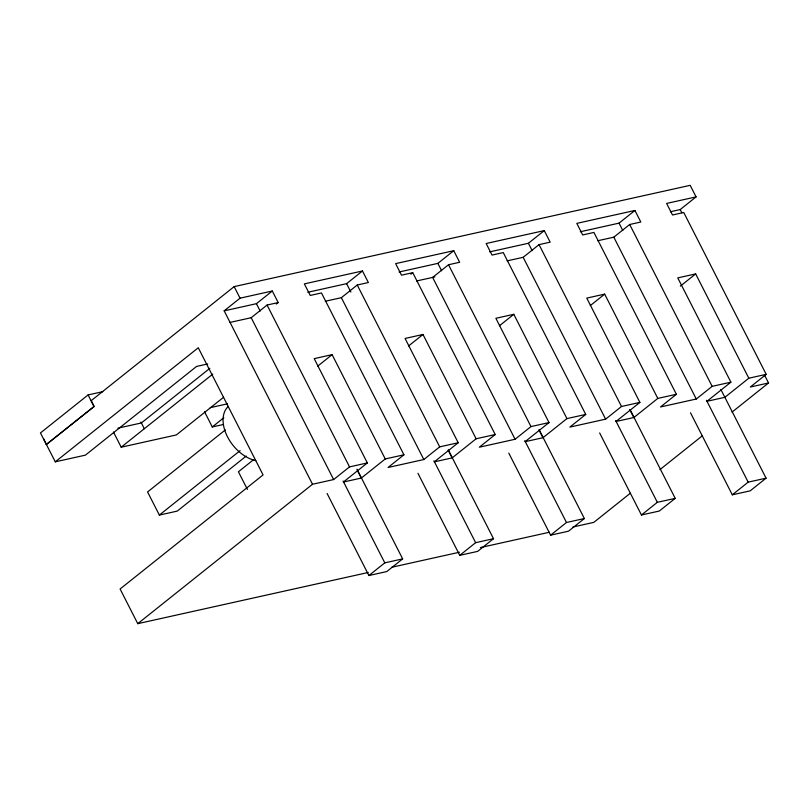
<?xml version="1.0" encoding="UTF-8"?>
<svg xmlns="http://www.w3.org/2000/svg" width="809" height="809" viewBox="0 0 809 809"><rect width="100%" height="100%" fill="white"/><g stroke="black" fill="none" stroke-linecap="round" stroke-linejoin="round"><path stroke-width="1.21" d="M102.763 391.677L88.11 394.923L40.45 432.946L55.295 461.828L85.39 455.143L196.597 366.416L207.701 363.959M670.378 211.746L680.197 209.561L696.084 196.89L690.188 185.332L234.155 286.619L91.184 400.677L94.127 406.462L46.335 444.515L94.127 406.462M325.319 301.251L341.358 297.682L357.244 285.011L368.368 282.543L362.472 270.985L304.356 283.888L310.241 295.447L321.476 292.959L403.934 454.8L385.256 458.956L332.115 354.655L314.205 358.64L367.347 462.93L349.528 466.884L333.642 479.555L312.517 484.257L224.164 310.848L240.04 298.177L272.299 291.007L278.195 302.566L276.324 304.063M55.295 461.828L198.276 347.759L263.067 474.923L120.096 588.992L137.763 623.668L368.247 572.479M224.164 310.848L256.413 303.688L272.299 291.007M230.049 322.407L251.184 317.715L267.071 305.044L278.195 302.566M209.855 368.307L141.363 422.955L117.942 428.153M113.462 432.016L121.188 447.195L212.797 374.092M307.845 292.261L346.596 283.656L362.472 270.985M223.587 397.259L176.342 434.939L121.188 447.195M204.556 411.781L212.282 426.96L223.85 417.727M410.881 274.18L412.742 272.684L495.209 434.534L479.332 447.205L515.09 439.257L530.977 426.586L549.018 422.581L495.877 318.291L513.796 314.307L566.937 418.597L585.736 414.42L503.269 252.58L492.044 255.068L486.158 243.509L544.275 230.605L550.171 242.164L539.047 244.631L523.16 257.313L507.122 260.872M225.398 429.862L147.572 491.953L159.353 515.08L177.232 511.106L246.199 456.084M399.12 271.986L437.861 263.38L453.748 250.709L459.643 262.268L448.52 264.745L432.633 277.416L515.09 439.257M317.745 366.123L332.115 354.655M159.353 515.08L240.131 450.623M253.197 459.987L238.412 471.778L247.392 489.394M489.647 251.882L528.388 243.276L544.275 230.605M408.616 345.939L422.986 334.481L476.127 438.771L495.209 434.534M580.296 231.748L619.037 223.142L634.923 210.471L640.819 222.03L629.695 224.498L613.809 237.179L597.77 240.738M499.416 325.774L513.796 314.307M137.763 623.668L312.517 484.257M367.347 462.93L343.39 482.043L361.31 478.058L385.256 458.956M590.297 305.59L604.667 294.122L657.808 398.412L676.385 394.286L593.927 232.446L582.692 234.944L576.807 223.375L634.923 210.471M403.934 454.8L388.057 467.481L423.825 459.532L439.702 446.861L458.218 442.745L405.076 338.455L422.986 334.481M458.218 442.745L434.261 461.858L452.17 457.884L476.127 438.771M680.339 286.143L695.669 273.917L748.821 378.207L766.204 374.345L683.747 212.494L672.512 214.992L666.626 203.433L696.084 196.89M549.018 422.581L525.061 441.694L542.981 437.709L566.937 418.597M327.099 493.48L368.904 575.533L384.791 562.852L402.67 558.888L356.971 469.2M402.67 558.888L386.783 571.558L368.904 575.533M585.736 414.42L569.86 427.101L605.628 419.153L621.504 406.482L639.899 402.397L586.758 298.106L604.667 294.122M639.899 402.397L615.942 421.509L633.851 417.525L657.808 398.412M417.95 473.305L459.755 555.348L475.631 542.677L493.52 538.703L448.398 450.148M493.52 538.703L477.634 551.384L459.755 555.348M676.385 394.286L660.508 406.967L696.276 399.019L712.153 386.348L730.901 382.182L677.76 277.892L695.669 273.917M730.901 382.182L706.945 401.294L724.864 397.32L748.821 378.207M508.79 453.131L550.595 535.174L566.482 522.503L584.371 518.529L539.249 429.973M584.371 518.529L568.484 531.2L550.595 535.174M766.204 374.345L750.327 387.015L768.55 382.97L764.545 375.103M630.332 493.237L593.796 522.381L572.843 527.033M659.952 469.614L702.404 435.738M732.024 412.115L768.55 382.97M599.641 432.946L641.446 514.999L657.333 502.318L675.222 498.354L630.1 409.789M675.222 498.354L659.335 511.025L641.446 514.999M690.492 412.772L732.297 494.815L748.183 482.144L766.072 478.17L720.859 389.463M766.072 478.17L750.186 490.851L732.297 494.815M453.748 250.709L395.631 263.623L401.517 275.181L412.742 272.684M416.595 280.976L434.858 276.921M210.219 407.665L227.4 403.843M144.305 428.73L140.938 422.055M212.282 426.96L223.294 424.513M391.667 567.281L459.451 552.223M480.404 547.572L549.432 532.241M680.197 209.561L681.805 212.716M629.695 224.498L712.153 386.348M619.037 223.142L622.788 230.504M706.49 400.313L748.183 482.144M613.809 237.179L696.276 399.019M629.857 409.678L633.851 417.525M539.047 244.631L621.504 406.482M528.388 243.276L532.14 250.638M615.639 420.488L657.333 502.318M523.16 257.313L605.628 419.153M538.976 429.862L542.981 437.709M448.52 264.745L530.977 426.586M437.861 263.38L441.613 270.742M524.788 440.662L566.482 522.503M448.176 450.026L452.17 457.884M357.244 285.011L439.702 446.861M346.596 283.656L350.873 292.059M433.937 460.847L475.631 542.677M341.358 297.682L423.825 459.532M357.305 470.211L361.31 478.058M267.071 305.044L349.528 466.884M256.413 303.688L260.164 311.04M343.087 481.021L384.791 562.852M251.184 317.715L333.642 479.555M234.155 286.619L240.04 298.177M88.11 394.923L93.996 406.492M43.524 438.7L46.467 444.485M255.806 460.624A33.331 21.58 51.4 0 1 227.471 436.779A33.331 21.58 51.4 0 1 228.219 406.472"/></g></svg>
